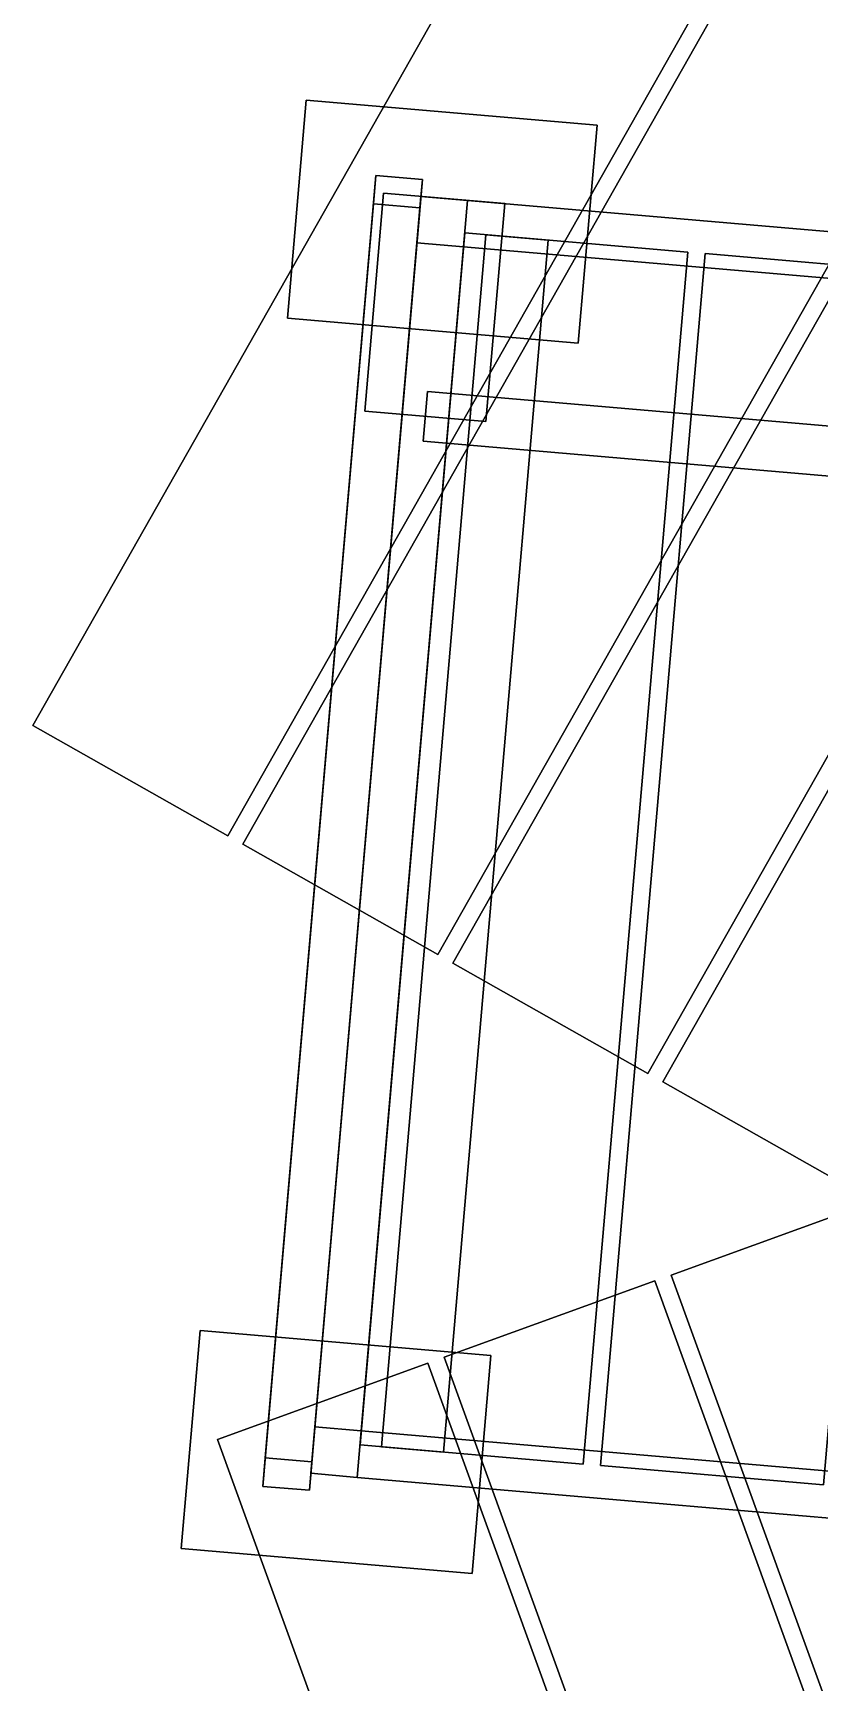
# Model space of a CAD drawing. Header units: millimetres. Extents: x -100 to 108163, y -1208 to 29908.
# Drawn here: x 80804 to 81612, y 13322 to 15017 of the extents above; entities that cross this region are included whole.
import ezdxf

# ---------------------------------------------------------------- set-up
doc = ezdxf.new("R2010")
doc.units = ezdxf.units.MM
doc.layers.add('KwikScaf 3D', color=7, linetype='CONTINUOUS')

msp = doc.modelspace()

# ---------------------------------------------------------------- meshes
at = {"layer": 'KwikScaf 3D', "color": 20}
mesh = msp.add_polymesh((6, 3), dxfattribs=at)
for k, corner in enumerate([(80803.5, 14305.4, 7614.9), (80803.5, 14305.4, 7550.9), (80803.5, 14305.4, 7550.9), (81986.5, 16393.6, 7614.9), (81986.5, 16393.6, 7550.9), (81986.5, 16393.6, 7550.9), (82186.6, 16280.2, 7614.9), (82186.6, 16280.2, 7550.9), (81986.5, 16393.6, 7550.9), (81003.6, 14192, 7614.9), (81003.6, 14192, 7550.9), (80803.5, 14305.4, 7550.9), (81003.6, 14192, 7614.9), (81003.6, 14192, 7614.9), (80803.5, 14305.4, 7614.9), (82186.6, 16280.2, 7614.9), (82186.6, 16280.2, 7614.9), (81986.5, 16393.6, 7614.9)]):
    mesh.set_mesh_vertex(divmod(k, 3), corner)
mesh = msp.add_polymesh((6, 3), dxfattribs=at)
for k, corner in enumerate([(80803.5, 14305.4, 9596.3), (80803.5, 14305.4, 9532.3), (80803.5, 14305.4, 9532.3), (81986.5, 16393.6, 9596.3), (81986.5, 16393.6, 9532.3), (81986.5, 16393.6, 9532.3), (82186.6, 16280.2, 9596.3), (82186.6, 16280.2, 9532.3), (81986.5, 16393.6, 9532.3), (81003.6, 14192, 9596.3), (81003.6, 14192, 9532.3), (80803.5, 14305.4, 9532.3), (81003.6, 14192, 9596.3), (81003.6, 14192, 9596.3), (80803.5, 14305.4, 9596.3), (82186.6, 16280.2, 9596.3), (82186.6, 16280.2, 9596.3), (81986.5, 16393.6, 9596.3)]):
    mesh.set_mesh_vertex(divmod(k, 3), corner)
mesh = msp.add_polymesh((6, 3), dxfattribs=at)
for k, corner in enumerate([(81019.3, 14183.2, 7614.9), (81019.3, 14183.2, 7550.9), (81019.3, 14183.2, 7550.9), (82202.3, 16271.4, 7614.9), (82202.3, 16271.4, 7550.9), (82202.3, 16271.4, 7550.9), (82402.4, 16158, 7614.9), (82402.4, 16158, 7550.9), (82202.3, 16271.4, 7550.9), (81219.4, 14069.8, 7614.9), (81219.4, 14069.8, 7550.9), (81019.3, 14183.2, 7550.9), (81219.4, 14069.8, 7614.9), (81219.4, 14069.8, 7614.9), (81019.3, 14183.2, 7614.9), (82402.4, 16158, 7614.9), (82402.4, 16158, 7614.9), (82202.3, 16271.4, 7614.9)]):
    mesh.set_mesh_vertex(divmod(k, 3), corner)
mesh = msp.add_polymesh((6, 3), dxfattribs=at)
for k, corner in enumerate([(81019.3, 14183.2, 9596.3), (81019.3, 14183.2, 9532.3), (81019.3, 14183.2, 9532.3), (82202.3, 16271.4, 9596.3), (82202.3, 16271.4, 9532.3), (82202.3, 16271.4, 9532.3), (82402.4, 16158, 9596.3), (82402.4, 16158, 9532.3), (82202.3, 16271.4, 9532.3), (81219.4, 14069.8, 9596.3), (81219.4, 14069.8, 9532.3), (81019.3, 14183.2, 9532.3), (81219.4, 14069.8, 9596.3), (81219.4, 14069.8, 9596.3), (81019.3, 14183.2, 9596.3), (82402.4, 16158, 9596.3), (82402.4, 16158, 9596.3), (82202.3, 16271.4, 9596.3)]):
    mesh.set_mesh_vertex(divmod(k, 3), corner)
mesh = msp.add_polymesh((6, 3), dxfattribs=at)
for k, corner in enumerate([(81235.1, 14060.9, 7614.9), (81235.1, 14060.9, 7550.9), (81235.1, 14060.9, 7550.9), (82418.1, 16149.1, 7614.9), (82418.1, 16149.1, 7550.9), (82418.1, 16149.1, 7550.9), (82618.2, 16035.7, 7614.9), (82618.2, 16035.7, 7550.9), (82418.1, 16149.1, 7550.9), (81435.2, 13947.6, 7614.9), (81435.2, 13947.6, 7550.9), (81235.1, 14060.9, 7550.9), (81435.2, 13947.6, 7614.9), (81435.2, 13947.6, 7614.9), (81235.1, 14060.9, 7614.9), (82618.2, 16035.7, 7614.9), (82618.2, 16035.7, 7614.9), (82418.1, 16149.1, 7614.9)]):
    mesh.set_mesh_vertex(divmod(k, 3), corner)
mesh = msp.add_polymesh((6, 3), dxfattribs=at)
for k, corner in enumerate([(81235.1, 14060.9, 9596.3), (81235.1, 14060.9, 9532.3), (81235.1, 14060.9, 9532.3), (82418.1, 16149.1, 9596.3), (82418.1, 16149.1, 9532.3), (82418.1, 16149.1, 9532.3), (82618.2, 16035.7, 9596.3), (82618.2, 16035.7, 9532.3), (82418.1, 16149.1, 9532.3), (81435.2, 13947.6, 9596.3), (81435.2, 13947.6, 9532.3), (81235.1, 14060.9, 9532.3), (81435.2, 13947.6, 9596.3), (81435.2, 13947.6, 9596.3), (81235.1, 14060.9, 9596.3), (82618.2, 16035.7, 9596.3), (82618.2, 16035.7, 9596.3), (82418.1, 16149.1, 9596.3)]):
    mesh.set_mesh_vertex(divmod(k, 3), corner)
mesh = msp.add_polymesh((6, 3), dxfattribs=at)
for k, corner in enumerate([(81450.9, 13938.7, 7614.9), (81450.9, 13938.7, 7550.9), (81450.9, 13938.7, 7550.9), (82633.8, 16026.9, 7614.9), (82633.8, 16026.9, 7550.9), (82633.8, 16026.9, 7550.9), (82834, 15913.5, 7614.9), (82834, 15913.5, 7550.9), (82633.8, 16026.9, 7550.9), (81651, 13825.3, 7614.9), (81651, 13825.3, 7550.9), (81450.9, 13938.7, 7550.9), (81651, 13825.3, 7614.9), (81651, 13825.3, 7614.9), (81450.9, 13938.7, 7614.9), (82834, 15913.5, 7614.9), (82834, 15913.5, 7614.9), (82633.8, 16026.9, 7614.9)]):
    mesh.set_mesh_vertex(divmod(k, 3), corner)
mesh = msp.add_polymesh((6, 3), dxfattribs=at)
for k, corner in enumerate([(81450.9, 13938.7, 9596.3), (81450.9, 13938.7, 9532.3), (81450.9, 13938.7, 9532.3), (82633.8, 16026.9, 9596.3), (82633.8, 16026.9, 9532.3), (82633.8, 16026.9, 9532.3), (82834, 15913.5, 9596.3), (82834, 15913.5, 9532.3), (82633.8, 16026.9, 9532.3), (81651, 13825.3, 9596.3), (81651, 13825.3, 9532.3), (81450.9, 13938.7, 9532.3), (81651, 13825.3, 9596.3), (81651, 13825.3, 9596.3), (81450.9, 13938.7, 9596.3), (82834, 15913.5, 9596.3), (82834, 15913.5, 9596.3), (82633.8, 16026.9, 9596.3)]):
    mesh.set_mesh_vertex(divmod(k, 3), corner)
at = {"layer": 'KwikScaf 3D', "color": 200}
mesh = msp.add_polymesh((6, 3), dxfattribs=at)
for k, corner in enumerate([(81064.9, 14724.2, -460), (81064.9, 14724.2, -498), (81064.9, 14724.2, -498), (81084.2, 14948.4, -460), (81084.2, 14948.4, -498), (81084.2, 14948.4, -498), (81383.1, 14922.6, -460), (81383.1, 14922.6, -498), (81084.2, 14948.4, -498), (81363.8, 14698.5, -460), (81363.8, 14698.5, -498), (81064.9, 14724.2, -498), (81363.8, 14698.5, -460), (81363.8, 14698.5, -460), (81064.9, 14724.2, -460), (81383.1, 14922.6, -460), (81383.1, 14922.6, -460), (81084.2, 14948.4, -460)]):
    mesh.set_mesh_vertex(divmod(k, 3), corner)
at = {"layer": 'KwikScaf 3D', "color": 150}
mesh = msp.add_polymesh((6, 3), dxfattribs=at)
for k, corner in enumerate([(81042.2, 13552.2, 1034.7), (81039.7, 13522.9, 996.8), (81039.7, 13522.9, 996.8), (81155.8, 14871, 5.1), (81153.3, 14841.7, -32.8), (81153.3, 14841.7, -32.8), (81203.7, 14866.9, 5.1), (81201.1, 14837.5, -32.8), (81153.3, 14841.7, -32.8), (81090, 13548.1, 1034.7), (81087.5, 13518.8, 996.8), (81039.7, 13522.9, 996.8), (81090, 13548.1, 1034.7), (81090, 13548.1, 1034.7), (81042.2, 13552.2, 1034.7), (81203.7, 14866.9, 5.1), (81203.7, 14866.9, 5.1), (81155.8, 14871, 5.1)]):
    mesh.set_mesh_vertex(divmod(k, 3), corner)
mesh = msp.add_polymesh((6, 3), dxfattribs=at)
for k, corner in enumerate([(81201.1, 14837.5, 3016.1), (81203.7, 14866.9, 2978.2), (81203.7, 14866.9, 2978.2), (81087.5, 13518.8, 1986.4), (81090, 13548.1, 1948.5), (81090, 13548.1, 1948.5), (81039.7, 13522.9, 1986.4), (81042.2, 13552.2, 1948.5), (81090, 13548.1, 1948.5), (81153.3, 14841.7, 3016.1), (81155.8, 14871, 2978.2), (81203.7, 14866.9, 2978.2), (81153.3, 14841.7, 3016.1), (81153.3, 14841.7, 3016.1), (81201.1, 14837.5, 3016.1), (81039.7, 13522.9, 1986.4), (81039.7, 13522.9, 1986.4), (81087.5, 13518.8, 1986.4)]):
    mesh.set_mesh_vertex(divmod(k, 3), corner)
mesh = msp.add_polymesh((6, 3), dxfattribs=at)
for k, corner in enumerate([(81042.2, 13552.2, 4997.4), (81039.7, 13522.9, 4959.5), (81039.7, 13522.9, 4959.5), (81155.8, 14871, 3967.7), (81153.3, 14841.7, 3929.8), (81153.3, 14841.7, 3929.8), (81203.7, 14866.9, 3967.7), (81201.1, 14837.5, 3929.8), (81153.3, 14841.7, 3929.8), (81090, 13548.1, 4997.4), (81087.5, 13518.8, 4959.5), (81039.7, 13522.9, 4959.5), (81090, 13548.1, 4997.4), (81090, 13548.1, 4997.4), (81042.2, 13552.2, 4997.4), (81203.7, 14866.9, 3967.7), (81203.7, 14866.9, 3967.7), (81155.8, 14871, 3967.7)]):
    mesh.set_mesh_vertex(divmod(k, 3), corner)
mesh = msp.add_polymesh((6, 3), dxfattribs=at)
for k, corner in enumerate([(81201.1, 14837.5, 6978.7), (81203.7, 14866.9, 6940.8), (81203.7, 14866.9, 6940.8), (81087.5, 13518.8, 5949), (81090, 13548.1, 5911.1), (81090, 13548.1, 5911.1), (81039.7, 13522.9, 5949), (81042.2, 13552.2, 5911.1), (81090, 13548.1, 5911.1), (81153.3, 14841.7, 6978.7), (81155.8, 14871, 6940.8), (81203.7, 14866.9, 6940.8), (81153.3, 14841.7, 6978.7), (81153.3, 14841.7, 6978.7), (81201.1, 14837.5, 6978.7), (81039.7, 13522.9, 5949), (81039.7, 13522.9, 5949), (81087.5, 13518.8, 5949)]):
    mesh.set_mesh_vertex(divmod(k, 3), corner)
mesh = msp.add_polymesh((6, 3), dxfattribs=at)
for k, corner in enumerate([(81042.2, 13552.2, 8960), (81039.7, 13522.9, 8922.1), (81039.7, 13522.9, 8922.1), (81155.8, 14871, 7930.3), (81153.3, 14841.7, 7892.5), (81153.3, 14841.7, 7892.5), (81203.7, 14866.9, 7930.3), (81201.1, 14837.5, 7892.5), (81153.3, 14841.7, 7892.5), (81090, 13548.1, 8960), (81087.5, 13518.8, 8922.1), (81039.7, 13522.9, 8922.1), (81090, 13548.1, 8960), (81090, 13548.1, 8960), (81042.2, 13552.2, 8960), (81203.7, 14866.9, 7930.3), (81203.7, 14866.9, 7930.3), (81155.8, 14871, 7930.3)]):
    mesh.set_mesh_vertex(divmod(k, 3), corner)
at = {"layer": 'KwikScaf 3D', "color": 140}
mesh = msp.add_polymesh((6, 3), dxfattribs=at)
for k, corner in enumerate([(81288.3, 14842, 3433.8), (81288.3, 14842, 3308.8), (81288.3, 14842, 3308.8), (81269, 14617.8, 3433.8), (81269, 14617.8, 3308.8), (81269, 14617.8, 3308.8), (81144.5, 14628.5, 3433.8), (81144.5, 14628.5, 3308.8), (81269, 14617.8, 3308.8), (81163.8, 14852.7, 3433.8), (81163.8, 14852.7, 3308.8), (81288.3, 14842, 3308.8), (81163.8, 14852.7, 3433.8), (81163.8, 14852.7, 3433.8), (81288.3, 14842, 3433.8), (81144.5, 14628.5, 3433.8), (81144.5, 14628.5, 3433.8), (81269, 14617.8, 3433.8)]):
    mesh.set_mesh_vertex(divmod(k, 3), corner)
mesh = msp.add_polymesh((6, 3), dxfattribs=at)
for k, corner in enumerate([(81288.3, 14842, 7396.4), (81288.3, 14842, 7271.4), (81288.3, 14842, 7271.4), (81269, 14617.8, 7396.4), (81269, 14617.8, 7271.4), (81269, 14617.8, 7271.4), (81144.5, 14628.5, 7396.4), (81144.5, 14628.5, 7271.4), (81269, 14617.8, 7271.4), (81163.8, 14852.7, 7396.4), (81163.8, 14852.7, 7271.4), (81288.3, 14842, 7271.4), (81163.8, 14852.7, 7396.4), (81163.8, 14852.7, 7396.4), (81288.3, 14842, 7396.4), (81144.5, 14628.5, 7396.4), (81144.5, 14628.5, 7396.4), (81269, 14617.8, 7396.4)]):
    mesh.set_mesh_vertex(divmod(k, 3), corner)
at = {"layer": 'KwikScaf 3D', "color": 180}
mesh = msp.add_polymesh((6, 3), dxfattribs=at)
for k, corner in enumerate([(81202.2, 14849.4, 2887), (81198, 14801.6, 2887), (81198, 14801.6, 2887), (81202.2, 14849.4, -185), (81198, 14801.6, -185), (81198, 14801.6, -185), (81250, 14845.3, -185), (81245.9, 14797.5, -185), (81198, 14801.6, -185), (81250, 14845.3, 2887), (81245.9, 14797.5, 2887), (81198, 14801.6, 2887), (81250, 14845.3, 2887), (81250, 14845.3, 2887), (81202.2, 14849.4, 2887), (81250, 14845.3, -185), (81250, 14845.3, -185), (81202.2, 14849.4, -185)]):
    mesh.set_mesh_vertex(divmod(k, 3), corner)
mesh = msp.add_polymesh((6, 3), dxfattribs=at)
for k, corner in enumerate([(81202.2, 14849.4, 5859), (81198, 14801.6, 5859), (81198, 14801.6, 5859), (81202.2, 14849.4, 2787), (81198, 14801.6, 2787), (81198, 14801.6, 2787), (81250, 14845.3, 2787), (81245.9, 14797.5, 2787), (81198, 14801.6, 2787), (81250, 14845.3, 5859), (81245.9, 14797.5, 5859), (81198, 14801.6, 5859), (81250, 14845.3, 5859), (81250, 14845.3, 5859), (81202.2, 14849.4, 5859), (81250, 14845.3, 2787), (81250, 14845.3, 2787), (81202.2, 14849.4, 2787)]):
    mesh.set_mesh_vertex(divmod(k, 3), corner)
mesh = msp.add_polymesh((6, 3), dxfattribs=at)
for k, corner in enumerate([(81202.2, 14849.4, 8831), (81198, 14801.6, 8831), (81198, 14801.6, 8831), (81202.2, 14849.4, 5759), (81198, 14801.6, 5759), (81198, 14801.6, 5759), (81250, 14845.3, 5759), (81245.9, 14797.5, 5759), (81198, 14801.6, 5759), (81250, 14845.3, 8831), (81245.9, 14797.5, 8831), (81198, 14801.6, 8831), (81250, 14845.3, 8831), (81250, 14845.3, 8831), (81202.2, 14849.4, 8831), (81250, 14845.3, 5759), (81250, 14845.3, 5759), (81202.2, 14849.4, 5759)]):
    mesh.set_mesh_vertex(divmod(k, 3), corner)
mesh = msp.add_polymesh((6, 3), dxfattribs=at)
for k, corner in enumerate([(81202.2, 14849.4, 10812.3), (81198, 14801.6, 10812.3), (81198, 14801.6, 10812.3), (81202.2, 14849.4, 8731), (81198, 14801.6, 8731), (81198, 14801.6, 8731), (81250, 14845.3, 8731), (81245.9, 14797.5, 8731), (81198, 14801.6, 8731), (81250, 14845.3, 10812.3), (81245.9, 14797.5, 10812.3), (81198, 14801.6, 10812.3), (81250, 14845.3, 10812.3), (81250, 14845.3, 10812.3), (81202.2, 14849.4, 10812.3), (81250, 14845.3, 8731), (81250, 14845.3, 8731), (81202.2, 14849.4, 8731)]):
    mesh.set_mesh_vertex(divmod(k, 3), corner)
at = {"layer": 'KwikScaf 3D', "color": 190}
mesh = msp.add_polymesh((6, 3), dxfattribs=at)
for k, corner in enumerate([(81202.2, 14849.4), (81198, 14801.6), (81198, 14801.6), (81202.2, 14849.4, -460), (81198, 14801.6, -460), (81198, 14801.6, -460), (81250, 14845.3, -460), (81245.9, 14797.5, -460), (81198, 14801.6, -460), (81250, 14845.3), (81245.9, 14797.5), (81198, 14801.6), (81250, 14845.3), (81250, 14845.3), (81202.2, 14849.4), (81250, 14845.3, -460), (81250, 14845.3, -460), (81202.2, 14849.4, -460)]):
    mesh.set_mesh_vertex(divmod(k, 3), corner)
at = {"layer": 'KwikScaf 3D', "color": 50}
mesh = msp.add_polymesh((6, 3), dxfattribs=at)
for k, corner in enumerate([(82463.3, 14692.5, 100), (82463.3, 14692.5, 52), (82463.3, 14692.5, 52), (81245.9, 14797.5, 100), (81245.9, 14797.5, 52), (81245.9, 14797.5, 52), (81250, 14845.3, 100), (81250, 14845.3, 52), (81245.9, 14797.5, 52), (82467.5, 14740.4, 100), (82467.5, 14740.4, 52), (82463.3, 14692.5, 52), (82467.5, 14740.4, 100), (82467.5, 14740.4, 100), (82463.3, 14692.5, 100), (81250, 14845.3, 100), (81250, 14845.3, 100), (81245.9, 14797.5, 100)]):
    mesh.set_mesh_vertex(divmod(k, 3), corner)
mesh = msp.add_polymesh((6, 3), dxfattribs=at)
for k, corner in enumerate([(82463.3, 14692.5, 1586), (82463.3, 14692.5, 1538), (82463.3, 14692.5, 1538), (81245.9, 14797.5, 1586), (81245.9, 14797.5, 1538), (81245.9, 14797.5, 1538), (81250, 14845.3, 1586), (81250, 14845.3, 1538), (81245.9, 14797.5, 1538), (82467.5, 14740.4, 1586), (82467.5, 14740.4, 1538), (82463.3, 14692.5, 1538), (82467.5, 14740.4, 1586), (82467.5, 14740.4, 1586), (82463.3, 14692.5, 1586), (81250, 14845.3, 1586), (81250, 14845.3, 1586), (81245.9, 14797.5, 1586)]):
    mesh.set_mesh_vertex(divmod(k, 3), corner)
mesh = msp.add_polymesh((6, 3), dxfattribs=at)
for k, corner in enumerate([(82463.3, 14692.5, 3567.3), (82463.3, 14692.5, 3519.3), (82463.3, 14692.5, 3519.3), (81245.9, 14797.5, 3567.3), (81245.9, 14797.5, 3519.3), (81245.9, 14797.5, 3519.3), (81250, 14845.3, 3567.3), (81250, 14845.3, 3519.3), (81245.9, 14797.5, 3519.3), (82467.5, 14740.4, 3567.3), (82467.5, 14740.4, 3519.3), (82463.3, 14692.5, 3519.3), (82467.5, 14740.4, 3567.3), (82467.5, 14740.4, 3567.3), (82463.3, 14692.5, 3567.3), (81250, 14845.3, 3567.3), (81250, 14845.3, 3567.3), (81245.9, 14797.5, 3567.3)]):
    mesh.set_mesh_vertex(divmod(k, 3), corner)
mesh = msp.add_polymesh((6, 3), dxfattribs=at)
for k, corner in enumerate([(82463.3, 14692.5, 5548.6), (82463.3, 14692.5, 5500.6), (82463.3, 14692.5, 5500.6), (81245.9, 14797.5, 5548.6), (81245.9, 14797.5, 5500.6), (81245.9, 14797.5, 5500.6), (81250, 14845.3, 5548.6), (81250, 14845.3, 5500.6), (81245.9, 14797.5, 5500.6), (82467.5, 14740.4, 5548.6), (82467.5, 14740.4, 5500.6), (82463.3, 14692.5, 5500.6), (82467.5, 14740.4, 5548.6), (82467.5, 14740.4, 5548.6), (82463.3, 14692.5, 5548.6), (81250, 14845.3, 5548.6), (81250, 14845.3, 5548.6), (81245.9, 14797.5, 5548.6)]):
    mesh.set_mesh_vertex(divmod(k, 3), corner)
mesh = msp.add_polymesh((6, 3), dxfattribs=at)
for k, corner in enumerate([(82463.3, 14692.5, 7529.9), (82463.3, 14692.5, 7481.9), (82463.3, 14692.5, 7481.9), (81245.9, 14797.5, 7529.9), (81245.9, 14797.5, 7481.9), (81245.9, 14797.5, 7481.9), (81250, 14845.3, 7529.9), (81250, 14845.3, 7481.9), (81245.9, 14797.5, 7481.9), (82467.5, 14740.4, 7529.9), (82467.5, 14740.4, 7481.9), (82463.3, 14692.5, 7481.9), (82467.5, 14740.4, 7529.9), (82467.5, 14740.4, 7529.9), (82463.3, 14692.5, 7529.9), (81250, 14845.3, 7529.9), (81250, 14845.3, 7529.9), (81245.9, 14797.5, 7529.9)]):
    mesh.set_mesh_vertex(divmod(k, 3), corner)
mesh = msp.add_polymesh((6, 3), dxfattribs=at)
for k, corner in enumerate([(82463.3, 14692.5, 9511.3), (82463.3, 14692.5, 9463.3), (82463.3, 14692.5, 9463.3), (81245.9, 14797.5, 9511.3), (81245.9, 14797.5, 9463.3), (81245.9, 14797.5, 9463.3), (81250, 14845.3, 9511.3), (81250, 14845.3, 9463.3), (81245.9, 14797.5, 9463.3), (82467.5, 14740.4, 9511.3), (82467.5, 14740.4, 9463.3), (82463.3, 14692.5, 9463.3), (82467.5, 14740.4, 9511.3), (82467.5, 14740.4, 9511.3), (82463.3, 14692.5, 9511.3), (81250, 14845.3, 9511.3), (81250, 14845.3, 9511.3), (81245.9, 14797.5, 9511.3)]):
    mesh.set_mesh_vertex(divmod(k, 3), corner)
at = {"layer": 'KwikScaf 3D', "color": 20}
mesh = msp.add_polymesh((6, 3), dxfattribs=at)
for k, corner in enumerate([(81476.3, 14792.2, 7550.9), (81476.3, 14792.2, 7486.9), (81476.3, 14792.2, 7486.9), (81368.8, 13545.8, 7550.9), (81368.8, 13545.8, 7486.9), (81368.8, 13545.8, 7486.9), (81139.7, 13565.5, 7550.9), (81139.7, 13565.5, 7486.9), (81368.8, 13545.8, 7486.9), (81247.1, 14811.9, 7550.9), (81247.1, 14811.9, 7486.9), (81476.3, 14792.2, 7486.9), (81247.1, 14811.9, 7550.9), (81247.1, 14811.9, 7550.9), (81476.3, 14792.2, 7550.9), (81139.7, 13565.5, 7550.9), (81139.7, 13565.5, 7550.9), (81368.8, 13545.8, 7550.9)]):
    mesh.set_mesh_vertex(divmod(k, 3), corner)
mesh = msp.add_polymesh((6, 3), dxfattribs=at)
for k, corner in enumerate([(81476.3, 14792.2, 9532.3), (81476.3, 14792.2, 9468.3), (81476.3, 14792.2, 9468.3), (81368.8, 13545.8, 9532.3), (81368.8, 13545.8, 9468.3), (81368.8, 13545.8, 9468.3), (81139.7, 13565.5, 9532.3), (81139.7, 13565.5, 9468.3), (81368.8, 13545.8, 9468.3), (81247.1, 14811.9, 9532.3), (81247.1, 14811.9, 9468.3), (81476.3, 14792.2, 9468.3), (81247.1, 14811.9, 9532.3), (81247.1, 14811.9, 9532.3), (81476.3, 14792.2, 9532.3), (81139.7, 13565.5, 9532.3), (81139.7, 13565.5, 9532.3), (81368.8, 13545.8, 9532.3)]):
    mesh.set_mesh_vertex(divmod(k, 3), corner)
at = {"layer": 'KwikScaf 3D', "color": 90}
mesh = msp.add_polymesh((6, 3), dxfattribs=at)
for k, corner in enumerate([(81332.8, 14804.5, 7550.9), (81269, 14810, 7550.9), (81269, 14810, 7550.9), (81225.4, 13558.1, 7550.9), (81161.6, 13563.6, 7550.9), (81161.6, 13563.6, 7550.9), (81225.4, 13558.1, 7780.9), (81161.6, 13563.6, 7780.9), (81161.6, 13563.6, 7550.9), (81332.8, 14804.5, 7780.9), (81269, 14810, 7780.9), (81269, 14810, 7550.9), (81332.8, 14804.5, 7780.9), (81332.8, 14804.5, 7780.9), (81332.8, 14804.5, 7550.9), (81225.4, 13558.1, 7780.9), (81225.4, 13558.1, 7780.9), (81225.4, 13558.1, 7550.9)]):
    mesh.set_mesh_vertex(divmod(k, 3), corner)
mesh = msp.add_polymesh((6, 3), dxfattribs=at)
for k, corner in enumerate([(81332.8, 14804.5, 9532.3), (81269, 14810, 9532.3), (81269, 14810, 9532.3), (81225.4, 13558.1, 9532.3), (81161.6, 13563.6, 9532.3), (81161.6, 13563.6, 9532.3), (81225.4, 13558.1, 9762.3), (81161.6, 13563.6, 9762.3), (81161.6, 13563.6, 9532.3), (81332.8, 14804.5, 9762.3), (81269, 14810, 9762.3), (81269, 14810, 9532.3), (81332.8, 14804.5, 9762.3), (81332.8, 14804.5, 9762.3), (81332.8, 14804.5, 9532.3), (81225.4, 13558.1, 9762.3), (81225.4, 13558.1, 9762.3), (81225.4, 13558.1, 9532.3)]):
    mesh.set_mesh_vertex(divmod(k, 3), corner)
at = {"layer": 'KwikScaf 3D', "color": 40}
mesh = msp.add_polymesh((6, 3), dxfattribs=at)
for k, corner in enumerate([(81245.9, 14797.5, 80), (81245.9, 14797.5, 32), (81245.9, 14797.5, 32), (81140.9, 13580, 80), (81140.9, 13580, 32), (81140.9, 13580, 32), (81093.1, 13584.1, 80), (81093.1, 13584.1, 32), (81140.9, 13580, 32), (81198, 14801.6, 80), (81198, 14801.6, 32), (81245.9, 14797.5, 32), (81198, 14801.6, 80), (81198, 14801.6, 80), (81245.9, 14797.5, 80), (81093.1, 13584.1, 80), (81093.1, 13584.1, 80), (81140.9, 13580, 80)]):
    mesh.set_mesh_vertex(divmod(k, 3), corner)
mesh = msp.add_polymesh((6, 3), dxfattribs=at)
for k, corner in enumerate([(81245.9, 14797.5, 1566), (81245.9, 14797.5, 1518), (81245.9, 14797.5, 1518), (81140.9, 13580, 1566), (81140.9, 13580, 1518), (81140.9, 13580, 1518), (81093.1, 13584.1, 1566), (81093.1, 13584.1, 1518), (81140.9, 13580, 1518), (81198, 14801.6, 1566), (81198, 14801.6, 1518), (81245.9, 14797.5, 1518), (81198, 14801.6, 1566), (81198, 14801.6, 1566), (81245.9, 14797.5, 1566), (81093.1, 13584.1, 1566), (81093.1, 13584.1, 1566), (81140.9, 13580, 1566)]):
    mesh.set_mesh_vertex(divmod(k, 3), corner)
mesh = msp.add_polymesh((6, 3), dxfattribs=at)
for k, corner in enumerate([(81245.9, 14797.5, 3547.3), (81245.9, 14797.5, 3499.3), (81245.9, 14797.5, 3499.3), (81140.9, 13580, 3547.3), (81140.9, 13580, 3499.3), (81140.9, 13580, 3499.3), (81093.1, 13584.1, 3547.3), (81093.1, 13584.1, 3499.3), (81140.9, 13580, 3499.3), (81198, 14801.6, 3547.3), (81198, 14801.6, 3499.3), (81245.9, 14797.5, 3499.3), (81198, 14801.6, 3547.3), (81198, 14801.6, 3547.3), (81245.9, 14797.5, 3547.3), (81093.1, 13584.1, 3547.3), (81093.1, 13584.1, 3547.3), (81140.9, 13580, 3547.3)]):
    mesh.set_mesh_vertex(divmod(k, 3), corner)
mesh = msp.add_polymesh((6, 3), dxfattribs=at)
for k, corner in enumerate([(81245.9, 14797.5, 5528.6), (81245.9, 14797.5, 5480.6), (81245.9, 14797.5, 5480.6), (81140.9, 13580, 5528.6), (81140.9, 13580, 5480.6), (81140.9, 13580, 5480.6), (81093.1, 13584.1, 5528.6), (81093.1, 13584.1, 5480.6), (81140.9, 13580, 5480.6), (81198, 14801.6, 5528.6), (81198, 14801.6, 5480.6), (81245.9, 14797.5, 5480.6), (81198, 14801.6, 5528.6), (81198, 14801.6, 5528.6), (81245.9, 14797.5, 5528.6), (81093.1, 13584.1, 5528.6), (81093.1, 13584.1, 5528.6), (81140.9, 13580, 5528.6)]):
    mesh.set_mesh_vertex(divmod(k, 3), corner)
mesh = msp.add_polymesh((6, 3), dxfattribs=at)
for k, corner in enumerate([(81245.9, 14797.5, 7509.9), (81245.9, 14797.5, 7461.9), (81245.9, 14797.5, 7461.9), (81140.9, 13580, 7509.9), (81140.9, 13580, 7461.9), (81140.9, 13580, 7461.9), (81093.1, 13584.1, 7509.9), (81093.1, 13584.1, 7461.9), (81140.9, 13580, 7461.9), (81198, 14801.6, 7509.9), (81198, 14801.6, 7461.9), (81245.9, 14797.5, 7461.9), (81198, 14801.6, 7509.9), (81198, 14801.6, 7509.9), (81245.9, 14797.5, 7509.9), (81093.1, 13584.1, 7509.9), (81093.1, 13584.1, 7509.9), (81140.9, 13580, 7509.9)]):
    mesh.set_mesh_vertex(divmod(k, 3), corner)
at = {"layer": 'KwikScaf 3D', "color": 70}
mesh = msp.add_polymesh((6, 3), dxfattribs=at)
for k, corner in enumerate([(81245.9, 14797.5, 8500.6), (81245.9, 14797.5, 8452.6), (81245.9, 14797.5, 8452.6), (81140.9, 13580, 8500.6), (81140.9, 13580, 8452.6), (81140.9, 13580, 8452.6), (81093.1, 13584.1, 8500.6), (81093.1, 13584.1, 8452.6), (81140.9, 13580, 8452.6), (81198, 14801.6, 8500.6), (81198, 14801.6, 8452.6), (81245.9, 14797.5, 8452.6), (81198, 14801.6, 8500.6), (81198, 14801.6, 8500.6), (81245.9, 14797.5, 8500.6), (81093.1, 13584.1, 8500.6), (81093.1, 13584.1, 8500.6), (81140.9, 13580, 8500.6)]):
    mesh.set_mesh_vertex(divmod(k, 3), corner)
at = {"layer": 'KwikScaf 3D', "color": 80}
mesh = msp.add_polymesh((6, 3), dxfattribs=at)
for k, corner in enumerate([(81245.9, 14797.5, 8005.3), (81245.9, 14797.5, 7957.3), (81245.9, 14797.5, 7957.3), (81140.9, 13580, 8005.3), (81140.9, 13580, 7957.3), (81140.9, 13580, 7957.3), (81093.1, 13584.1, 8005.3), (81093.1, 13584.1, 7957.3), (81140.9, 13580, 7957.3), (81198, 14801.6, 8005.3), (81198, 14801.6, 7957.3), (81245.9, 14797.5, 7957.3), (81198, 14801.6, 8005.3), (81198, 14801.6, 8005.3), (81245.9, 14797.5, 8005.3), (81093.1, 13584.1, 8005.3), (81093.1, 13584.1, 8005.3), (81140.9, 13580, 8005.3)]):
    mesh.set_mesh_vertex(divmod(k, 3), corner)
at = {"layer": 'KwikScaf 3D', "color": 40}
mesh = msp.add_polymesh((6, 3), dxfattribs=at)
for k, corner in enumerate([(81245.9, 14797.5, 9491.3), (81245.9, 14797.5, 9443.3), (81245.9, 14797.5, 9443.3), (81140.9, 13580, 9491.3), (81140.9, 13580, 9443.3), (81140.9, 13580, 9443.3), (81093.1, 13584.1, 9491.3), (81093.1, 13584.1, 9443.3), (81140.9, 13580, 9443.3), (81198, 14801.6, 9491.3), (81198, 14801.6, 9443.3), (81245.9, 14797.5, 9443.3), (81198, 14801.6, 9491.3), (81198, 14801.6, 9491.3), (81245.9, 14797.5, 9491.3), (81093.1, 13584.1, 9491.3), (81093.1, 13584.1, 9491.3), (81140.9, 13580, 9491.3)]):
    mesh.set_mesh_vertex(divmod(k, 3), corner)
at = {"layer": 'KwikScaf 3D', "color": 70}
mesh = msp.add_polymesh((6, 3), dxfattribs=at)
for k, corner in enumerate([(81245.9, 14797.5, 10481.9), (81245.9, 14797.5, 10433.9), (81245.9, 14797.5, 10433.9), (81140.9, 13580, 10481.9), (81140.9, 13580, 10433.9), (81140.9, 13580, 10433.9), (81093.1, 13584.1, 10481.9), (81093.1, 13584.1, 10433.9), (81140.9, 13580, 10433.9), (81198, 14801.6, 10481.9), (81198, 14801.6, 10433.9), (81245.9, 14797.5, 10433.9), (81198, 14801.6, 10481.9), (81198, 14801.6, 10481.9), (81245.9, 14797.5, 10481.9), (81093.1, 13584.1, 10481.9), (81093.1, 13584.1, 10481.9), (81140.9, 13580, 10481.9)]):
    mesh.set_mesh_vertex(divmod(k, 3), corner)
at = {"layer": 'KwikScaf 3D', "color": 80}
mesh = msp.add_polymesh((6, 3), dxfattribs=at)
for k, corner in enumerate([(81245.9, 14797.5, 9986.6), (81245.9, 14797.5, 9938.6), (81245.9, 14797.5, 9938.6), (81140.9, 13580, 9986.6), (81140.9, 13580, 9938.6), (81140.9, 13580, 9938.6), (81093.1, 13584.1, 9986.6), (81093.1, 13584.1, 9938.6), (81140.9, 13580, 9938.6), (81198, 14801.6, 9986.6), (81198, 14801.6, 9938.6), (81245.9, 14797.5, 9938.6), (81198, 14801.6, 9986.6), (81198, 14801.6, 9986.6), (81245.9, 14797.5, 9986.6), (81093.1, 13584.1, 9986.6), (81093.1, 13584.1, 9986.6), (81140.9, 13580, 9986.6)]):
    mesh.set_mesh_vertex(divmod(k, 3), corner)
at = {"layer": 'KwikScaf 3D', "color": 20}
mesh = msp.add_polymesh((6, 3), dxfattribs=at)
for k, corner in enumerate([(81723.3, 14770.9, 7550.9), (81723.3, 14770.9, 7486.9), (81723.3, 14770.9, 7486.9), (81615.9, 13524.5, 7550.9), (81615.9, 13524.5, 7486.9), (81615.9, 13524.5, 7486.9), (81386.8, 13544.2, 7550.9), (81386.8, 13544.2, 7486.9), (81615.9, 13524.5, 7486.9), (81494.2, 14790.6, 7550.9), (81494.2, 14790.6, 7486.9), (81723.3, 14770.9, 7486.9), (81494.2, 14790.6, 7550.9), (81494.2, 14790.6, 7550.9), (81723.3, 14770.9, 7550.9), (81386.8, 13544.2, 7550.9), (81386.8, 13544.2, 7550.9), (81615.9, 13524.5, 7550.9)]):
    mesh.set_mesh_vertex(divmod(k, 3), corner)
mesh = msp.add_polymesh((6, 3), dxfattribs=at)
for k, corner in enumerate([(81723.3, 14770.9, 9532.3), (81723.3, 14770.9, 9468.3), (81723.3, 14770.9, 9468.3), (81615.9, 13524.5, 9532.3), (81615.9, 13524.5, 9468.3), (81615.9, 13524.5, 9468.3), (81386.8, 13544.2, 9532.3), (81386.8, 13544.2, 9468.3), (81615.9, 13524.5, 9468.3), (81494.2, 14790.6, 9532.3), (81494.2, 14790.6, 9468.3), (81723.3, 14770.9, 9468.3), (81494.2, 14790.6, 9532.3), (81494.2, 14790.6, 9532.3), (81723.3, 14770.9, 9532.3), (81386.8, 13544.2, 9532.3), (81386.8, 13544.2, 9532.3), (81615.9, 13524.5, 9532.3)]):
    mesh.set_mesh_vertex(divmod(k, 3), corner)
at = {"layer": 'KwikScaf 3D', "color": 120}
mesh = msp.add_polymesh((6, 3), dxfattribs=at)
for k, corner in enumerate([(83296.8, 14417.4, 3396.8), (83296.8, 14417.4, 3345.8), (83296.8, 14417.4, 3345.8), (81204.6, 14597.8, 3396.8), (81204.6, 14597.8, 3345.8), (81204.6, 14597.8, 3345.8), (81208.9, 14648.6, 3396.8), (81208.9, 14648.6, 3345.8), (81204.6, 14597.8, 3345.8), (83301.2, 14468.3, 3396.8), (83301.2, 14468.3, 3345.8), (83296.8, 14417.4, 3345.8), (83301.2, 14468.3, 3396.8), (83301.2, 14468.3, 3396.8), (83296.8, 14417.4, 3396.8), (81208.9, 14648.6, 3396.8), (81208.9, 14648.6, 3396.8), (81204.6, 14597.8, 3396.8)]):
    mesh.set_mesh_vertex(divmod(k, 3), corner)
mesh = msp.add_polymesh((6, 3), dxfattribs=at)
for k, corner in enumerate([(83296.8, 14417.4, 7359.4), (83296.8, 14417.4, 7308.4), (83296.8, 14417.4, 7308.4), (81204.6, 14597.8, 7359.4), (81204.6, 14597.8, 7308.4), (81204.6, 14597.8, 7308.4), (81208.9, 14648.6, 7359.4), (81208.9, 14648.6, 7308.4), (81204.6, 14597.8, 7308.4), (83301.2, 14468.3, 7359.4), (83301.2, 14468.3, 7308.4), (83296.8, 14417.4, 7308.4), (83301.2, 14468.3, 7359.4), (83301.2, 14468.3, 7359.4), (83296.8, 14417.4, 7359.4), (81208.9, 14648.6, 7359.4), (81208.9, 14648.6, 7359.4), (81204.6, 14597.8, 7359.4)]):
    mesh.set_mesh_vertex(divmod(k, 3), corner)
at = {"layer": 'KwikScaf 3D', "color": 20}
mesh = msp.add_polymesh((6, 3), dxfattribs=at)
for k, corner in enumerate([(82277.9, 11484.1, 7614.9), (82277.9, 11484.1, 7550.9), (82277.9, 11484.1, 7550.9), (81459.3, 13740.2, 7614.9), (81459.3, 13740.2, 7550.9), (81459.3, 13740.2, 7550.9), (81675.5, 13818.6, 7614.9), (81675.5, 13818.6, 7550.9), (81459.3, 13740.2, 7550.9), (82494.1, 11562.5, 7614.9), (82494.1, 11562.5, 7550.9), (82277.9, 11484.1, 7550.9), (82494.1, 11562.5, 7614.9), (82494.1, 11562.5, 7614.9), (82277.9, 11484.1, 7614.9), (81675.5, 13818.6, 7614.9), (81675.5, 13818.6, 7614.9), (81459.3, 13740.2, 7614.9)]):
    mesh.set_mesh_vertex(divmod(k, 3), corner)
mesh = msp.add_polymesh((6, 3), dxfattribs=at)
for k, corner in enumerate([(82277.9, 11484.1, 9596.3), (82277.9, 11484.1, 9532.3), (82277.9, 11484.1, 9532.3), (81459.3, 13740.2, 9596.3), (81459.3, 13740.2, 9532.3), (81459.3, 13740.2, 9532.3), (81675.5, 13818.6, 9596.3), (81675.5, 13818.6, 9532.3), (81459.3, 13740.2, 9532.3), (82494.1, 11562.5, 9596.3), (82494.1, 11562.5, 9532.3), (82277.9, 11484.1, 9532.3), (82494.1, 11562.5, 9596.3), (82494.1, 11562.5, 9596.3), (82277.9, 11484.1, 9596.3), (81675.5, 13818.6, 9596.3), (81675.5, 13818.6, 9596.3), (81459.3, 13740.2, 9596.3)]):
    mesh.set_mesh_vertex(divmod(k, 3), corner)
mesh = msp.add_polymesh((6, 3), dxfattribs=at)
for k, corner in enumerate([(82044.7, 11399.5, 7614.9), (82044.7, 11399.5, 7550.9), (82044.7, 11399.5, 7550.9), (81226.2, 13655.6, 7614.9), (81226.2, 13655.6, 7550.9), (81226.2, 13655.6, 7550.9), (81442.4, 13734.1, 7614.9), (81442.4, 13734.1, 7550.9), (81226.2, 13655.6, 7550.9), (82260.9, 11478, 7614.9), (82260.9, 11478, 7550.9), (82044.7, 11399.5, 7550.9), (82260.9, 11478, 7614.9), (82260.9, 11478, 7614.9), (82044.7, 11399.5, 7614.9), (81442.4, 13734.1, 7614.9), (81442.4, 13734.1, 7614.9), (81226.2, 13655.6, 7614.9)]):
    mesh.set_mesh_vertex(divmod(k, 3), corner)
mesh = msp.add_polymesh((6, 3), dxfattribs=at)
for k, corner in enumerate([(82044.7, 11399.5, 9596.3), (82044.7, 11399.5, 9532.3), (82044.7, 11399.5, 9532.3), (81226.2, 13655.6, 9596.3), (81226.2, 13655.6, 9532.3), (81226.2, 13655.6, 9532.3), (81442.4, 13734.1, 9596.3), (81442.4, 13734.1, 9532.3), (81226.2, 13655.6, 9532.3), (82260.9, 11478, 9596.3), (82260.9, 11478, 9532.3), (82044.7, 11399.5, 9532.3), (82260.9, 11478, 9596.3), (82260.9, 11478, 9596.3), (82044.7, 11399.5, 9596.3), (81442.4, 13734.1, 9596.3), (81442.4, 13734.1, 9596.3), (81226.2, 13655.6, 9596.3)]):
    mesh.set_mesh_vertex(divmod(k, 3), corner)
at = {"layer": 'KwikScaf 3D', "color": 200}
mesh = msp.add_polymesh((6, 3), dxfattribs=at)
for k, corner in enumerate([(80955.8, 13458.9, -460), (80955.8, 13458.9, -498), (80955.8, 13458.9, -498), (80975.2, 13683.1, -460), (80975.2, 13683.1, -498), (80975.2, 13683.1, -498), (81274.1, 13657.3, -460), (81274.1, 13657.3, -498), (80975.2, 13683.1, -498), (81254.7, 13433.2, -460), (81254.7, 13433.2, -498), (80955.8, 13458.9, -498), (81254.7, 13433.2, -460), (81254.7, 13433.2, -460), (80955.8, 13458.9, -460), (81274.1, 13657.3, -460), (81274.1, 13657.3, -460), (80975.2, 13683.1, -460)]):
    mesh.set_mesh_vertex(divmod(k, 3), corner)
at = {"layer": 'KwikScaf 3D', "color": 20}
mesh = msp.add_polymesh((6, 3), dxfattribs=at)
for k, corner in enumerate([(81811.6, 11314.9, 7614.9), (81811.6, 11314.9, 7550.9), (81811.6, 11314.9, 7550.9), (80993.1, 13571, 7614.9), (80993.1, 13571, 7550.9), (80993.1, 13571, 7550.9), (81209.3, 13649.5, 7614.9), (81209.3, 13649.5, 7550.9), (80993.1, 13571, 7550.9), (82027.8, 11393.4, 7614.9), (82027.8, 11393.4, 7550.9), (81811.6, 11314.9, 7550.9), (82027.8, 11393.4, 7614.9), (82027.8, 11393.4, 7614.9), (81811.6, 11314.9, 7614.9), (81209.3, 13649.5, 7614.9), (81209.3, 13649.5, 7614.9), (80993.1, 13571, 7614.9)]):
    mesh.set_mesh_vertex(divmod(k, 3), corner)
mesh = msp.add_polymesh((6, 3), dxfattribs=at)
for k, corner in enumerate([(81811.6, 11314.9, 9596.3), (81811.6, 11314.9, 9532.3), (81811.6, 11314.9, 9532.3), (80993.1, 13571, 9596.3), (80993.1, 13571, 9532.3), (80993.1, 13571, 9532.3), (81209.3, 13649.5, 9596.3), (81209.3, 13649.5, 9532.3), (80993.1, 13571, 9532.3), (82027.8, 11393.4, 9596.3), (82027.8, 11393.4, 9532.3), (81811.6, 11314.9, 9532.3), (82027.8, 11393.4, 9596.3), (82027.8, 11393.4, 9596.3), (81811.6, 11314.9, 9596.3), (81209.3, 13649.5, 9596.3), (81209.3, 13649.5, 9596.3), (80993.1, 13571, 9596.3)]):
    mesh.set_mesh_vertex(divmod(k, 3), corner)
at = {"layer": 'KwikScaf 3D', "color": 180}
mesh = msp.add_polymesh((6, 3), dxfattribs=at)
for k, corner in enumerate([(81093.1, 13584.1, 2887), (81089, 13536.3, 2887), (81089, 13536.3, 2887), (81093.1, 13584.1, -185), (81089, 13536.3, -185), (81089, 13536.3, -185), (81140.9, 13580, -185), (81136.8, 13532.1, -185), (81089, 13536.3, -185), (81140.9, 13580, 2887), (81136.8, 13532.1, 2887), (81089, 13536.3, 2887), (81140.9, 13580, 2887), (81140.9, 13580, 2887), (81093.1, 13584.1, 2887), (81140.9, 13580, -185), (81140.9, 13580, -185), (81093.1, 13584.1, -185)]):
    mesh.set_mesh_vertex(divmod(k, 3), corner)
mesh = msp.add_polymesh((6, 3), dxfattribs=at)
for k, corner in enumerate([(81093.1, 13584.1, 5859), (81089, 13536.3, 5859), (81089, 13536.3, 5859), (81093.1, 13584.1, 2787), (81089, 13536.3, 2787), (81089, 13536.3, 2787), (81140.9, 13580, 2787), (81136.8, 13532.1, 2787), (81089, 13536.3, 2787), (81140.9, 13580, 5859), (81136.8, 13532.1, 5859), (81089, 13536.3, 5859), (81140.9, 13580, 5859), (81140.9, 13580, 5859), (81093.1, 13584.1, 5859), (81140.9, 13580, 2787), (81140.9, 13580, 2787), (81093.1, 13584.1, 2787)]):
    mesh.set_mesh_vertex(divmod(k, 3), corner)
mesh = msp.add_polymesh((6, 3), dxfattribs=at)
for k, corner in enumerate([(81093.1, 13584.1, 8831), (81089, 13536.3, 8831), (81089, 13536.3, 8831), (81093.1, 13584.1, 5759), (81089, 13536.3, 5759), (81089, 13536.3, 5759), (81140.9, 13580, 5759), (81136.8, 13532.1, 5759), (81089, 13536.3, 5759), (81140.9, 13580, 8831), (81136.8, 13532.1, 8831), (81089, 13536.3, 8831), (81140.9, 13580, 8831), (81140.9, 13580, 8831), (81093.1, 13584.1, 8831), (81140.9, 13580, 5759), (81140.9, 13580, 5759), (81093.1, 13584.1, 5759)]):
    mesh.set_mesh_vertex(divmod(k, 3), corner)
mesh = msp.add_polymesh((6, 3), dxfattribs=at)
for k, corner in enumerate([(81093.1, 13584.1, 10812.3), (81089, 13536.3, 10812.3), (81089, 13536.3, 10812.3), (81093.1, 13584.1, 8731), (81089, 13536.3, 8731), (81089, 13536.3, 8731), (81140.9, 13580, 8731), (81136.8, 13532.1, 8731), (81089, 13536.3, 8731), (81140.9, 13580, 10812.3), (81136.8, 13532.1, 10812.3), (81089, 13536.3, 10812.3), (81140.9, 13580, 10812.3), (81140.9, 13580, 10812.3), (81093.1, 13584.1, 10812.3), (81140.9, 13580, 8731), (81140.9, 13580, 8731), (81093.1, 13584.1, 8731)]):
    mesh.set_mesh_vertex(divmod(k, 3), corner)
at = {"layer": 'KwikScaf 3D', "color": 190}
mesh = msp.add_polymesh((6, 3), dxfattribs=at)
for k, corner in enumerate([(81093.1, 13584.1), (81089, 13536.3), (81089, 13536.3), (81093.1, 13584.1, -460), (81089, 13536.3, -460), (81089, 13536.3, -460), (81140.9, 13580, -460), (81136.8, 13532.1, -460), (81089, 13536.3, -460), (81140.9, 13580), (81136.8, 13532.1), (81089, 13536.3), (81140.9, 13580), (81140.9, 13580), (81093.1, 13584.1), (81140.9, 13580, -460), (81140.9, 13580, -460), (81093.1, 13584.1, -460)]):
    mesh.set_mesh_vertex(divmod(k, 3), corner)
at = {"layer": 'KwikScaf 3D', "color": 50}
mesh = msp.add_polymesh((6, 3), dxfattribs=at)
for k, corner in enumerate([(81140.9, 13580, 100), (81140.9, 13580, 52), (81140.9, 13580, 52), (82358.4, 13475, 100), (82358.4, 13475, 52), (82358.4, 13475, 52), (82354.3, 13427.2, 100), (82354.3, 13427.2, 52), (82358.4, 13475, 52), (81136.8, 13532.1, 100), (81136.8, 13532.1, 52), (81140.9, 13580, 52), (81136.8, 13532.1, 100), (81136.8, 13532.1, 100), (81140.9, 13580, 100), (82354.3, 13427.2, 100), (82354.3, 13427.2, 100), (82358.4, 13475, 100)]):
    mesh.set_mesh_vertex(divmod(k, 3), corner)
mesh = msp.add_polymesh((6, 3), dxfattribs=at)
for k, corner in enumerate([(81140.9, 13580, 1586), (81140.9, 13580, 1538), (81140.9, 13580, 1538), (82358.4, 13475, 1586), (82358.4, 13475, 1538), (82358.4, 13475, 1538), (82354.3, 13427.2, 1586), (82354.3, 13427.2, 1538), (82358.4, 13475, 1538), (81136.8, 13532.1, 1586), (81136.8, 13532.1, 1538), (81140.9, 13580, 1538), (81136.8, 13532.1, 1586), (81136.8, 13532.1, 1586), (81140.9, 13580, 1586), (82354.3, 13427.2, 1586), (82354.3, 13427.2, 1586), (82358.4, 13475, 1586)]):
    mesh.set_mesh_vertex(divmod(k, 3), corner)
mesh = msp.add_polymesh((6, 3), dxfattribs=at)
for k, corner in enumerate([(81140.9, 13580, 3567.3), (81140.9, 13580, 3519.3), (81140.9, 13580, 3519.3), (82358.4, 13475, 3567.3), (82358.4, 13475, 3519.3), (82358.4, 13475, 3519.3), (82354.3, 13427.2, 3567.3), (82354.3, 13427.2, 3519.3), (82358.4, 13475, 3519.3), (81136.8, 13532.1, 3567.3), (81136.8, 13532.1, 3519.3), (81140.9, 13580, 3519.3), (81136.8, 13532.1, 3567.3), (81136.8, 13532.1, 3567.3), (81140.9, 13580, 3567.3), (82354.3, 13427.2, 3567.3), (82354.3, 13427.2, 3567.3), (82358.4, 13475, 3567.3)]):
    mesh.set_mesh_vertex(divmod(k, 3), corner)
mesh = msp.add_polymesh((6, 3), dxfattribs=at)
for k, corner in enumerate([(81140.9, 13580, 5548.6), (81140.9, 13580, 5500.6), (81140.9, 13580, 5500.6), (82358.4, 13475, 5548.6), (82358.4, 13475, 5500.6), (82358.4, 13475, 5500.6), (82354.3, 13427.2, 5548.6), (82354.3, 13427.2, 5500.6), (82358.4, 13475, 5500.6), (81136.8, 13532.1, 5548.6), (81136.8, 13532.1, 5500.6), (81140.9, 13580, 5500.6), (81136.8, 13532.1, 5548.6), (81136.8, 13532.1, 5548.6), (81140.9, 13580, 5548.6), (82354.3, 13427.2, 5548.6), (82354.3, 13427.2, 5548.6), (82358.4, 13475, 5548.6)]):
    mesh.set_mesh_vertex(divmod(k, 3), corner)
mesh = msp.add_polymesh((6, 3), dxfattribs=at)
for k, corner in enumerate([(81140.9, 13580, 7529.9), (81140.9, 13580, 7481.9), (81140.9, 13580, 7481.9), (82358.4, 13475, 7529.9), (82358.4, 13475, 7481.9), (82358.4, 13475, 7481.9), (82354.3, 13427.2, 7529.9), (82354.3, 13427.2, 7481.9), (82358.4, 13475, 7481.9), (81136.8, 13532.1, 7529.9), (81136.8, 13532.1, 7481.9), (81140.9, 13580, 7481.9), (81136.8, 13532.1, 7529.9), (81136.8, 13532.1, 7529.9), (81140.9, 13580, 7529.9), (82354.3, 13427.2, 7529.9), (82354.3, 13427.2, 7529.9), (82358.4, 13475, 7529.9)]):
    mesh.set_mesh_vertex(divmod(k, 3), corner)
mesh = msp.add_polymesh((6, 3), dxfattribs=at)
for k, corner in enumerate([(81140.9, 13580, 9511.3), (81140.9, 13580, 9463.3), (81140.9, 13580, 9463.3), (82358.4, 13475, 9511.3), (82358.4, 13475, 9463.3), (82358.4, 13475, 9463.3), (82354.3, 13427.2, 9511.3), (82354.3, 13427.2, 9463.3), (82358.4, 13475, 9463.3), (81136.8, 13532.1, 9511.3), (81136.8, 13532.1, 9463.3), (81140.9, 13580, 9463.3), (81136.8, 13532.1, 9511.3), (81136.8, 13532.1, 9511.3), (81140.9, 13580, 9511.3), (82354.3, 13427.2, 9511.3), (82354.3, 13427.2, 9511.3), (82358.4, 13475, 9511.3)]):
    mesh.set_mesh_vertex(divmod(k, 3), corner)

doc.saveas('drawing.dxf')
